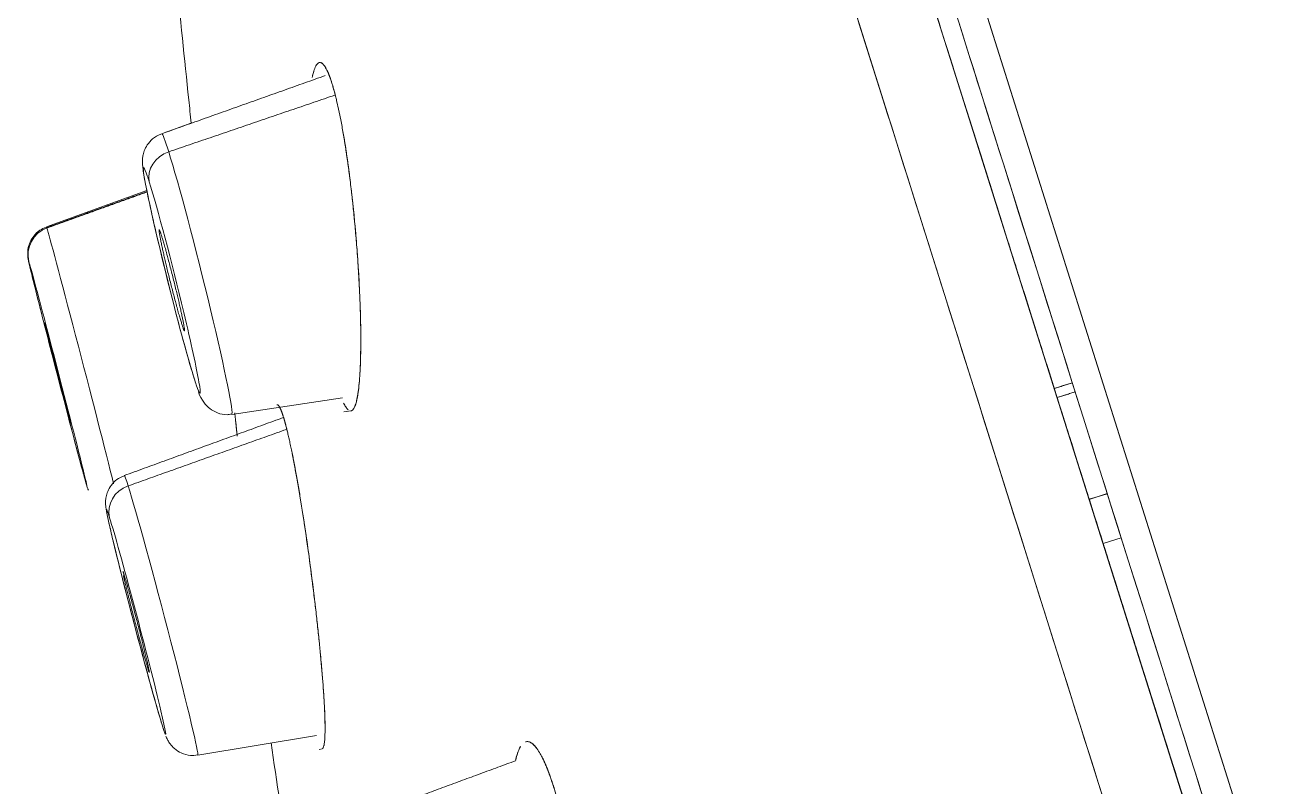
# Model space of a CAD drawing. Extents: x 6453 to 7582, y 0 to 827.
# Drawn here: x 7155.18 to 7168.54, y 527.9 to 535.93 of the extents above; entities that cross this region are included whole.
import ezdxf

# ---------------------------------------------------------------- set-up
doc = ezdxf.new("R2010")
doc.units = 0
doc.header["$LTSCALE"] = 30
doc.header["$MEASUREMENT"] = 0
doc.linetypes.add('HIDDEN2', pattern=[4.7625, 3.175, -1.5875])
doc.layers.add('1', color=7, linetype='CONTINUOUS')
doc.layers.add('2', color=1, linetype='HIDDEN2')

msp = doc.modelspace()

# ---------------------------------------------------------------- linework, layer by layer
at = {"layer": '1', "color": 7, "linetype": 'Continuous', "lineweight": 18}
for p, q in [((7158.486, 553.388), (7176.416, 496.519)), ((7176.416, 496.519), (7158.486, 553.388)), ((7177.345, 496.259), (7160.429, 549.911)), ((7160.429, 549.909), (7193.848, 443.918)), ((7156.938, 534.903), (7156.619, 534.789)), ((7156.62, 534.789), (7156.619, 534.789)), ((7156.464, 534.189), (7155.403, 533.807)), ((7155.408, 533.794), (7155.407, 533.798)), ((7166.044, 532.101), (7166.235, 532.161)), ((7166.044, 532.101), (7166.235, 532.161)), ((7166.265, 532.065), (7166.075, 532.005)), ((7166.265, 532.065), (7166.075, 532.005)), ((7157.359, 531.828), (7158.528, 532.002)), ((7158.543, 531.853), (7158.618, 531.864)), ((7166.413, 530.931), (7166.604, 530.991)), ((7166.413, 530.931), (7166.604, 530.991)), ((7166.751, 530.526), (7166.56, 530.466)), ((7166.751, 530.526), (7166.56, 530.466)), ((7157, 528.232), (7158.253, 528.44)), ((7158.281, 528.293), (7158.315, 528.299))]:
    msp.add_line(p, q, dxfattribs=at)
at = {"layer": '1', "color": 7, "linetype": 'Continuous', "lineweight": 13}
for centre, major_axis, ratio, start_param, end_param in [((7156.989, 533.308), (-0.37, 1.481), 0.034878, 5.760642, 6.26698), ((7156.78, 534.353), (0.286, 0.09), 0.866025, 1.597633, 3.07178), ((7156.989, 533.308), (-0.37, 1.481), 0.034878, 3.138245, 5.760642), ((7156.726, 533.243), (0.298, -1.191), 0.034878, 2.74569, 3.964484), ((7155.509, 533.515), (-0.286, -0.09), 0.991445, 4.752213, 6.230826), ((7155.786, 532.33), (-0.383, 1.476), 0.006831, 3.719839, 6.152463), ((7156.726, 533.243), (-0.298, 1.191), 0.034878, 2.74569, 4.412487), ((7155.522, 532.262), (0.308, -1.187), 0.006831, 6.275238, 7.011358), ((7156.613, 529.707), (0.388, -1.475), 0.020028, 2.749378, 3.13883), ((7155.522, 532.262), (0.308, -1.187), 0.006831, 6.152463, 6.275238), ((7156.36, 530.813), (-0.286, -0.09), 0.92388, 4.752213, 6.230826), ((7156.613, 529.707), (-0.388, 1.475), 0.020028, 3.139785, 5.890971), ((7156.349, 529.638), (0.312, -1.186), 0.020028, 2.872153, 3.698131), ((7156.349, 529.638), (0.312, -1.186), 0.020028, 2.749378, 2.872153), ((7156.349, 529.638), (0.312, -1.186), 0.020028, 6.013746, 6.93491)]:
    msp.add_ellipse(centre, major_axis=major_axis, ratio=ratio, start_param=start_param, end_param=end_param, dxfattribs=at)
at = {"layer": '1', "color": 7, "linetype": 'Continuous', "lineweight": 18}
for centre, major_axis, ratio, start_param, end_param in [((7156.726, 533.243), (0.298, -1.191), 0.034878, 2.619049, 2.74569), ((7156.726, 533.243), (-0.298, 1.191), 0.034878, 4.412487, 5.760642), ((7156.726, 533.243), (0.298, -1.191), 0.034878, 3.964484, 5.760642), ((7155.522, 532.262), (0.308, -1.187), 0.006831, 3.133646, 6.152463), ((7155.522, 532.262), (0.308, -1.187), 0.006831, 3.01087, 3.133646), ((7155.522, 532.262), (0.308, -1.187), 0.006831, 0.728172, 3.01087), ((7155.522, 532.262), (0.138, -0.532), 0.006831, 3.01087, 6.152463), ((7155.522, 532.262), (-0.138, 0.532), 0.006831, 3.01087, 6.152463), ((7156.726, 533.243), (-0.298, 1.191), 0.034878, 2.619049, 2.74569), ((7156.116, 531.16), (0.286, 0.09), 0.991445, 3.089233, 3.185365), ((7156.349, 529.638), (0.312, -1.186), 0.020028, 0.651725, 2.749378), ((7156.349, 529.638), (0.312, -1.186), 0.020028, 3.698131, 5.890971), ((7156.919, 528.616), (0.286, 0.09), 0.92388, 3.089233, 3.204356), ((7156.349, 529.638), (0.312, -1.186), 0.020028, 5.890971, 6.013746)]:
    msp.add_ellipse(centre, major_axis=major_axis, ratio=ratio, start_param=start_param, end_param=end_param, dxfattribs=at)
for points, weights, knots in [([(7176.416, 496.519), (7158.486, 553.388), (7158.486, 553.388), (7158.486, 553.388)], [1, 0.707106781187, 0.999979307548, 0.99995861802], [0, 0, 0, 0.999929, 1, 1, 1]), ([(7176.416, 496.519), (7158.486, 553.388), (7158.486, 553.388), (7158.486, 553.388)], [1, 0.707106781187, 0.999979307866, 0.999958618656], [0, 0, 0, 0.999929, 1, 1, 1]), ([(7156.833, 532.778), (7156.75, 533.04), (7156.644, 533.505), (7156.537, 533.97), (7156.62, 533.708)], [1, 0.707106781185, 1, 0.707106781185, 1], [0, 0, 0, 0.5, 0.5, 1, 1, 1]), ([(7156.62, 533.708), (7156.703, 533.445), (7156.809, 532.981), (7156.915, 532.516), (7156.833, 532.778)], [1, 0.707106781194, 1, 0.707106781194, 1], [0, 0, 0, 0.5, 0.5, 1, 1, 1]), ([(7156.216, 530.128), (7156.234, 530.043), (7156.286, 529.839), (7156.411, 529.346), (7156.475, 529.145)], [0.853553391149, 0.853562422992, 1, 0.707106781184, 1], [0, 0, 0, 0.33332, 0.33332, 1, 1, 1]), ([(7156.224, 530.131), (7156.288, 529.93), (7156.413, 529.437), (7156.538, 528.945), (7156.475, 529.145)], [1, 0.707106781181, 1, 0.707106781181, 1], [0, 0, 0, 0.5, 0.5, 1, 1, 1])]:
    msp.add_rational_spline(points, weights, degree=2, knots=knots, dxfattribs=at)
for points, degree, knots in [([(7159.375, 553.255), (7159.375, 553.254), (7159.438, 553.053), (7159.506, 552.837), (7159.647, 552.39), (7159.792, 551.93), (7160.013, 551.23), (7160.239, 550.512), (7160.543, 549.547), (7160.854, 548.563), (7161.243, 547.33), (7161.638, 546.077), (7162.11, 544.58), (7162.587, 543.066), (7163.138, 541.318), (7163.693, 539.558), (7164.317, 537.578), (7164.942, 535.596), (7165.63, 533.414), (7166.316, 531.24), (7167.057, 528.89), (7167.791, 526.56), (7168.573, 524.081), (7169.344, 521.635), (7170.154, 519.068), (7170.948, 516.548), (7171.772, 513.934), (7172.578, 511.38), (7173.404, 508.759), (7174.208, 506.21), (7175.025, 503.619), (7175.816, 501.107), (7176.614, 498.578), (7177.402, 496.078), (7178.19, 493.579), (7179.007, 490.987), (7179.817, 488.418), (7180.652, 485.772), (7181.471, 483.175), (7182.311, 480.51), (7183.127, 477.921), (7183.961, 475.277), (7184.762, 472.737), (7185.575, 470.156), (7186.347, 467.709), (7187.127, 465.235), (7187.856, 462.924), (7188.589, 460.598), (7189.262, 458.462), (7189.936, 456.325), (7190.543, 454.4), (7191.147, 452.484), (7191.679, 450.799), (7192.205, 449.131), (7192.653, 447.707), (7193.096, 446.305), (7193.459, 445.154), (7193.666, 444.497), (7193.846, 443.926)], 2, [0, 0, 0, 0.033713, 0.033713, 0.068746, 0.068746, 0.10378, 0.10378, 0.138813, 0.138813, 0.173846, 0.173846, 0.208879, 0.208879, 0.243913, 0.243913, 0.278946, 0.278946, 0.313979, 0.313979, 0.349012, 0.349012, 0.384046, 0.384046, 0.419079, 0.419079, 0.454112, 0.454112, 0.489145, 0.489145, 0.524179, 0.524179, 0.559212, 0.559212, 0.594245, 0.594245, 0.629278, 0.629278, 0.664312, 0.664312, 0.699345, 0.699345, 0.734378, 0.734378, 0.769411, 0.769411, 0.804444, 0.804444, 0.839478, 0.839478, 0.874511, 0.874511, 0.909544, 0.909544, 0.944577, 0.944577, 0.979611, 0.979611, 1, 1, 1]), ([(7161.224, 547.388), (7161.328, 547.058), (7161.438, 546.71), (7161.862, 545.366), (7162.365, 543.769), (7162.874, 542.155), (7163.459, 540.301), (7164.046, 538.438), (7165.362, 534.265), (7166.083, 531.977), (7166.801, 529.702), (7167.573, 527.253), (7168.337, 524.83), (7169.147, 522.261), (7169.944, 519.732), (7170.778, 517.088), (7171.594, 514.498), (7172.438, 511.822), (7173.261, 509.213), (7174.102, 506.546), (7174.918, 503.958), (7175.744, 501.337), (7176.543, 498.802), (7177.345, 496.259)], 2, [0, 0, 0, 0.023307, 0.023307, 0.112098, 0.112098, 0.200888, 0.200888, 0.289678, 0.378468, 0.378468, 0.467259, 0.467259, 0.556049, 0.556049, 0.644839, 0.644839, 0.733629, 0.733629, 0.82242, 0.82242, 0.91121, 0.91121, 1, 1, 1]), ([(7156.777, 536.451), (7156.816, 536.016), (7156.868, 535.499), (7156.923, 534.984), (7156.932, 534.902)], 3, [0, 0, 0, 0, 0.841799, 1, 1, 1, 1]), ([(7156.777, 536.451), (7156.816, 536.016), (7156.868, 535.499), (7156.923, 534.984), (7156.932, 534.902)], 3, [0, 0, 0, 0, 0.841799, 1, 1, 1, 1]), ([(7158.417, 535.323), (7158.416, 535.326), (7158.414, 535.333), (7158.411, 535.343), (7158.407, 535.353), (7158.404, 535.363), (7158.401, 535.372), (7158.397, 535.381), (7158.394, 535.39), (7158.391, 535.399), (7158.388, 535.408), (7158.384, 535.416), (7158.381, 535.424), (7158.378, 535.432), (7158.374, 535.439), (7158.371, 535.446), (7158.368, 535.453), (7158.361, 535.467), (7158.351, 535.485), (7158.339, 535.506), (7158.326, 535.521), (7158.312, 535.534), (7158.297, 535.542), (7158.277, 535.541), (7158.253, 535.52), (7158.232, 535.473), (7158.218, 535.422), (7158.212, 535.393), (7158.21, 535.384)], 3, [0, 0, 0, 0, 0.013136, 0.026297, 0.039484, 0.052698, 0.065937, 0.079202, 0.092493, 0.10581, 0.119153, 0.132523, 0.145918, 0.15934, 0.172788, 0.186262, 0.199762, 0.213289, 0.267833, 0.322435, 0.377097, 0.43182, 0.507094, 0.584697, 0.722707, 0.864875, 0.959455, 1, 1, 1, 1]), ([(7158.417, 535.323), (7158.416, 535.326), (7158.414, 535.333), (7158.411, 535.343), (7158.407, 535.353), (7158.404, 535.363), (7158.401, 535.372), (7158.397, 535.381), (7158.394, 535.39), (7158.391, 535.399), (7158.388, 535.408), (7158.384, 535.416), (7158.381, 535.424), (7158.378, 535.432), (7158.374, 535.439), (7158.371, 535.446), (7158.368, 535.453), (7158.361, 535.467), (7158.351, 535.485), (7158.339, 535.506), (7158.326, 535.521), (7158.312, 535.534), (7158.297, 535.542), (7158.277, 535.541), (7158.253, 535.52), (7158.232, 535.473), (7158.218, 535.422), (7158.212, 535.393), (7158.21, 535.384)], 3, [0, 0, 0, 0, 0.013136, 0.026297, 0.039484, 0.052698, 0.065937, 0.079202, 0.092493, 0.10581, 0.119153, 0.132523, 0.145918, 0.15934, 0.172788, 0.186262, 0.199762, 0.213289, 0.267833, 0.322435, 0.377097, 0.43182, 0.507094, 0.584697, 0.722707, 0.864875, 0.959455, 1, 1, 1, 1]), ([(7158.302, 535.539), (7158.306, 535.537), (7158.314, 535.533), (7158.326, 535.522), (7158.338, 535.506), (7158.351, 535.486), (7158.361, 535.467), (7158.37, 535.449), (7158.376, 535.436), (7158.381, 535.423), (7158.387, 535.408), (7158.393, 535.393), (7158.399, 535.376), (7158.405, 535.359), (7158.411, 535.342), (7158.415, 535.329), (7158.417, 535.323)], 3, [0, 0, 0, 0, 0.111298, 0.222111, 0.332808, 0.443643, 0.554863, 0.604633, 0.654274, 0.703808, 0.753257, 0.802643, 0.851988, 0.901315, 0.950645, 1, 1, 1, 1]), ([(7158.302, 535.539), (7158.306, 535.537), (7158.314, 535.533), (7158.326, 535.522), (7158.338, 535.506), (7158.351, 535.486), (7158.361, 535.467), (7158.37, 535.449), (7158.376, 535.436), (7158.381, 535.423), (7158.387, 535.408), (7158.393, 535.393), (7158.399, 535.376), (7158.405, 535.359), (7158.411, 535.342), (7158.415, 535.329), (7158.417, 535.323)], 3, [0, 0, 0, 0, 0.111298, 0.222111, 0.332808, 0.443643, 0.554863, 0.604633, 0.654274, 0.703808, 0.753257, 0.802643, 0.851988, 0.901315, 0.950645, 1, 1, 1, 1]), ([(7158.21, 535.385), (7158.211, 535.39), (7158.217, 535.419), (7158.224, 535.444), (7158.23, 535.462)], 3, [0, 0, 0, 0, 0.183028, 1, 1, 1, 1]), ([(7158.21, 535.385), (7158.211, 535.39), (7158.217, 535.419), (7158.224, 535.444), (7158.23, 535.462)], 3, [0, 0, 0, 0, 0.183028, 1, 1, 1, 1]), ([(7158.417, 535.323), (7158.418, 535.319), (7158.42, 535.312), (7158.424, 535.301), (7158.427, 535.29), (7158.43, 535.279), (7158.434, 535.267), (7158.437, 535.255), (7158.44, 535.243), (7158.444, 535.231), (7158.447, 535.218), (7158.451, 535.205), (7158.454, 535.192), (7158.457, 535.179), (7158.461, 535.165), (7158.464, 535.152), (7158.467, 535.138), (7158.474, 535.109), (7158.484, 535.064), (7158.497, 535.001), (7158.511, 534.935), (7158.528, 534.842), (7158.55, 534.717), (7158.575, 534.556), (7158.599, 534.385), (7158.623, 534.187), (7158.648, 533.962), (7158.671, 533.713), (7158.688, 533.487), (7158.701, 533.286), (7158.71, 533.11), (7158.717, 532.939), (7158.721, 532.776), (7158.722, 532.622), (7158.721, 532.479), (7158.718, 532.348), (7158.712, 532.232), (7158.703, 532.132), (7158.693, 532.047), (7158.68, 531.977), (7158.665, 531.924), (7158.648, 531.886), (7158.632, 531.869), (7158.622, 531.865), (7158.618, 531.864)], 3, [0, 0, 0, 0, 0.004585, 0.009169, 0.013753, 0.018336, 0.02292, 0.027506, 0.032093, 0.036683, 0.041275, 0.045872, 0.050473, 0.05508, 0.059692, 0.06431, 0.068935, 0.073568, 0.092299, 0.110983, 0.129665, 0.148385, 0.186818, 0.225082, 0.263565, 0.302653, 0.354675, 0.40592, 0.457326, 0.495397, 0.533396, 0.571694, 0.609688, 0.647963, 0.686406, 0.724422, 0.761948, 0.798807, 0.835638, 0.872078, 0.908453, 0.944675, 0.980713, 1, 1, 1, 1]), ([(7158.417, 535.323), (7158.418, 535.319), (7158.42, 535.312), (7158.424, 535.301), (7158.427, 535.29), (7158.43, 535.279), (7158.434, 535.267), (7158.437, 535.255), (7158.44, 535.243), (7158.444, 535.231), (7158.447, 535.218), (7158.451, 535.205), (7158.454, 535.192), (7158.457, 535.179), (7158.461, 535.165), (7158.464, 535.152), (7158.467, 535.138), (7158.474, 535.109), (7158.484, 535.064), (7158.497, 535.001), (7158.511, 534.935), (7158.528, 534.842), (7158.55, 534.717), (7158.575, 534.556), (7158.599, 534.385), (7158.623, 534.187), (7158.648, 533.962), (7158.671, 533.713), (7158.688, 533.487), (7158.701, 533.286), (7158.71, 533.11), (7158.717, 532.939), (7158.721, 532.776), (7158.722, 532.622), (7158.721, 532.479), (7158.718, 532.348), (7158.712, 532.232), (7158.703, 532.132), (7158.693, 532.047), (7158.68, 531.977), (7158.665, 531.924), (7158.648, 531.886), (7158.633, 531.87), (7158.624, 531.865), (7158.621, 531.865)], 3, [0, 0, 0, 0, 0.004607, 0.009213, 0.013818, 0.018424, 0.023029, 0.027637, 0.032246, 0.036857, 0.041472, 0.046091, 0.050714, 0.055342, 0.059976, 0.064616, 0.069263, 0.073918, 0.092738, 0.111512, 0.130282, 0.149092, 0.187707, 0.226153, 0.26482, 0.304094, 0.356364, 0.407852, 0.459503, 0.497755, 0.535935, 0.574415, 0.612591, 0.651047, 0.689673, 0.72787, 0.765575, 0.80261, 0.839616, 0.876229, 0.912777, 0.949171, 0.985381, 1, 1, 1, 1]), ([(7158.618, 531.864), (7158.621, 531.865), (7158.632, 531.868), (7158.647, 531.885), (7158.664, 531.922), (7158.679, 531.973), (7158.692, 532.039), (7158.703, 532.125), (7158.711, 532.225), (7158.718, 532.342), (7158.722, 532.481), (7158.722, 532.615), (7158.721, 532.718), (7158.721, 532.773), (7158.72, 532.818), (7158.719, 532.872), (7158.717, 532.934), (7158.714, 533.018), (7158.71, 533.11), (7158.705, 533.221), (7158.698, 533.34), (7158.69, 533.456), (7158.682, 533.566), (7158.675, 533.666), (7158.666, 533.765), (7158.654, 533.891), (7158.639, 534.039), (7158.62, 534.216), (7158.598, 534.393), (7158.573, 534.566), (7158.549, 534.724), (7158.528, 534.845), (7158.511, 534.936), (7158.497, 535.002), (7158.484, 535.065), (7158.473, 535.114), (7158.464, 535.15), (7158.458, 535.174), (7158.452, 535.198), (7158.447, 535.221), (7158.441, 535.243), (7158.435, 535.264), (7158.429, 535.284), (7158.423, 535.304), (7158.419, 535.317), (7158.417, 535.323)], 3, [0, 0, 0, 0, 0.018317, 0.055045, 0.092183, 0.125242, 0.160356, 0.199094, 0.238559, 0.270815, 0.314039, 0.360224, 0.377352, 0.390706, 0.400341, 0.409926, 0.429047, 0.442992, 0.466956, 0.490352, 0.515691, 0.542977, 0.563708, 0.58439, 0.605021, 0.625602, 0.662562, 0.697599, 0.73831, 0.778049, 0.815708, 0.851737, 0.870539, 0.88932, 0.908078, 0.926814, 0.935062, 0.943281, 0.95147, 0.959631, 0.967762, 0.975865, 0.983939, 0.991984, 1, 1, 1, 1]), ([(7158.618, 531.864), (7158.621, 531.865), (7158.632, 531.868), (7158.647, 531.885), (7158.664, 531.922), (7158.679, 531.973), (7158.692, 532.039), (7158.703, 532.125), (7158.711, 532.225), (7158.718, 532.342), (7158.722, 532.481), (7158.722, 532.615), (7158.721, 532.718), (7158.721, 532.773), (7158.72, 532.818), (7158.719, 532.872), (7158.717, 532.934), (7158.714, 533.018), (7158.71, 533.11), (7158.705, 533.221), (7158.698, 533.34), (7158.69, 533.456), (7158.682, 533.566), (7158.675, 533.666), (7158.666, 533.765), (7158.654, 533.891), (7158.639, 534.039), (7158.62, 534.216), (7158.598, 534.393), (7158.573, 534.566), (7158.549, 534.724), (7158.528, 534.845), (7158.511, 534.936), (7158.497, 535.002), (7158.484, 535.065), (7158.473, 535.114), (7158.464, 535.15), (7158.458, 535.174), (7158.452, 535.198), (7158.447, 535.221), (7158.441, 535.243), (7158.435, 535.264), (7158.429, 535.284), (7158.423, 535.304), (7158.419, 535.317), (7158.417, 535.323)], 3, [0, 0, 0, 0, 0.018317, 0.055045, 0.092183, 0.125242, 0.160356, 0.199094, 0.238559, 0.270815, 0.314039, 0.360224, 0.377352, 0.390706, 0.400341, 0.409926, 0.429047, 0.442992, 0.466956, 0.490352, 0.515691, 0.542977, 0.563708, 0.58439, 0.605021, 0.625602, 0.662562, 0.697599, 0.73831, 0.778049, 0.815708, 0.851737, 0.870539, 0.88932, 0.908078, 0.926814, 0.935062, 0.943281, 0.95147, 0.959631, 0.967762, 0.975865, 0.983939, 0.991984, 1, 1, 1, 1]), ([(7156.611, 534.785), (7156.578, 534.773), (7156.525, 534.742), (7156.467, 534.675), (7156.435, 534.611), (7156.421, 534.555), (7156.416, 534.511), (7156.417, 534.471), (7156.423, 534.4), (7156.442, 534.289), (7156.477, 534.123), (7156.494, 534.043)], 3, [0, 0, 0, 0, 0.079916, 0.147177, 0.204972, 0.255036, 0.299271, 0.350546, 0.444018, 0.761993, 1, 1, 1, 1]), ([(7156.494, 534.043), (7156.501, 534.011), (7156.531, 533.868), (7156.614, 533.516), (7156.73, 533.05), (7156.846, 532.607), (7156.924, 532.332), (7156.96, 532.216), (7156.968, 532.188)], 3, [0, 0, 0, 0, 0.068849, 0.286133, 0.499703, 0.712187, 0.925785, 1, 1, 1, 1]), ([(7155.401, 533.801), (7155.376, 533.794), (7155.327, 533.772), (7155.269, 533.715), (7155.23, 533.65), (7155.21, 533.59), (7155.204, 533.541), (7155.205, 533.509), (7155.206, 533.498), (7155.206, 533.496)], 3, [0, 0, 0, 0, 0.185778, 0.409085, 0.594712, 0.751599, 0.879755, 0.971671, 1, 1, 1, 1]), ([(7155.21, 533.581), (7155.207, 533.566), (7155.204, 533.539), (7155.205, 533.506), (7155.207, 533.486), (7155.209, 533.473), (7155.212, 533.457), (7155.219, 533.423), (7155.235, 533.357), (7155.251, 533.294)], 3, [0, 0, 0, 0, 0.068242, 0.122804, 0.158476, 0.195504, 0.256214, 0.411009, 1, 1, 1, 1]), ([(7155.206, 533.496), (7155.206, 533.493), (7155.207, 533.484), (7155.209, 533.473), (7155.212, 533.457), (7155.221, 533.417), (7155.238, 533.343), (7155.274, 533.201), (7155.284, 533.16)], 3, [0, 0, 0, 0, 0.015688, 0.046495, 0.097005, 0.225794, 0.794599, 1, 1, 1, 1]), ([(7155.251, 533.294), (7155.252, 533.287), (7155.268, 533.221), (7155.334, 532.96), (7155.441, 532.543), (7155.561, 532.078), (7155.674, 531.647), (7155.761, 531.317), (7155.795, 531.196), (7155.806, 531.156)], 3, [0, 0, 0, 0, 0.022921, 0.197521, 0.365748, 0.532637, 0.699327, 0.866183, 1, 1, 1, 1]), ([(7157.01, 532.068), (7157.009, 532.05), (7157.029, 532.011), (7157.077, 531.936), (7157.13, 531.883), (7157.209, 531.838), (7157.292, 531.819), (7157.341, 531.828), (7157.356, 531.832)], 3, [0, 0, 0, 0, 0.382275, 0.489517, 0.611527, 0.76062, 0.927568, 1, 1, 1, 1]), ([(7157.904, 531.804), (7157.903, 531.807), (7157.902, 531.812), (7157.899, 531.819), (7157.897, 531.826), (7157.895, 531.833), (7157.892, 531.84), (7157.89, 531.846), (7157.888, 531.853), (7157.885, 531.859), (7157.883, 531.864), (7157.881, 531.87), (7157.879, 531.875), (7157.876, 531.88), (7157.874, 531.885), (7157.872, 531.89), (7157.87, 531.894), (7157.866, 531.902), (7157.86, 531.913), (7157.852, 531.923), (7157.845, 531.928), (7157.84, 531.929), (7157.837, 531.929), (7157.836, 531.929), (7157.836, 531.929)], 3, [0, 0, 0, 0, 0.029184, 0.058414, 0.087692, 0.117015, 0.146386, 0.175803, 0.205267, 0.234777, 0.264335, 0.293939, 0.32359, 0.353288, 0.383033, 0.412825, 0.442663, 0.472549, 0.592933, 0.713277, 0.833583, 0.953853, 0.995473, 1, 1, 1, 1]), ([(7157.904, 531.804), (7157.903, 531.807), (7157.902, 531.812), (7157.899, 531.819), (7157.897, 531.826), (7157.895, 531.833), (7157.892, 531.84), (7157.89, 531.846), (7157.888, 531.853), (7157.885, 531.859), (7157.883, 531.864), (7157.881, 531.87), (7157.879, 531.875), (7157.876, 531.88), (7157.874, 531.885), (7157.872, 531.89), (7157.87, 531.894), (7157.866, 531.902), (7157.86, 531.913), (7157.852, 531.923), (7157.845, 531.928), (7157.84, 531.929), (7157.837, 531.929), (7157.836, 531.929), (7157.836, 531.929)], 3, [0, 0, 0, 0, 0.029184, 0.058414, 0.087692, 0.117015, 0.146386, 0.175803, 0.205267, 0.234777, 0.264335, 0.293939, 0.32359, 0.353288, 0.383033, 0.412825, 0.442663, 0.472549, 0.592933, 0.713277, 0.833583, 0.953853, 0.995473, 1, 1, 1, 1]), ([(7157.852, 531.922), (7157.854, 531.919), (7157.86, 531.913), (7157.866, 531.901), (7157.872, 531.89), (7157.876, 531.881), (7157.881, 531.87), (7157.885, 531.859), (7157.89, 531.847), (7157.894, 531.834), (7157.899, 531.819), (7157.902, 531.809), (7157.904, 531.804)], 3, [0, 0, 0, 0, 0.167573, 0.336445, 0.419613, 0.502635, 0.585551, 0.668403, 0.751232, 0.83408, 0.916989, 1, 1, 1, 1]), ([(7157.852, 531.922), (7157.854, 531.919), (7157.86, 531.913), (7157.866, 531.901), (7157.872, 531.89), (7157.876, 531.881), (7157.881, 531.87), (7157.885, 531.859), (7157.89, 531.847), (7157.894, 531.834), (7157.899, 531.819), (7157.902, 531.809), (7157.904, 531.804)], 3, [0, 0, 0, 0, 0.167573, 0.336445, 0.419613, 0.502635, 0.585551, 0.668403, 0.751232, 0.83408, 0.916989, 1, 1, 1, 1]), ([(7158.541, 531.947), (7158.545, 531.94), (7158.553, 531.924), (7158.564, 531.905), (7158.576, 531.888), (7158.583, 531.88), (7158.587, 531.877), (7158.587, 531.877)], 3, [0, 0, 0, 0, 0.229413, 0.486382, 0.743196, 0.999879, 1, 1, 1, 1]), ([(7158.541, 531.947), (7158.545, 531.94), (7158.553, 531.924), (7158.564, 531.905), (7158.576, 531.888), (7158.583, 531.88), (7158.587, 531.877), (7158.587, 531.877)], 3, [0, 0, 0, 0, 0.229413, 0.486382, 0.743196, 0.999879, 1, 1, 1, 1]), ([(7157.416, 531.61), (7157.416, 531.616), (7157.41, 531.671), (7157.402, 531.748), (7157.394, 531.822), (7157.391, 531.844)], 3, [0, 0, 0, 0, 0.077095, 0.740569, 1, 1, 1, 1]), ([(7157.391, 531.844), (7157.394, 531.822), (7157.401, 531.752), (7157.41, 531.67), (7157.416, 531.611), (7157.417, 531.598)], 3, [0, 0, 0, 0, 0.246495, 0.82435, 1, 1, 1, 1]), ([(7157.416, 531.61), (7157.416, 531.616), (7157.41, 531.671), (7157.402, 531.748), (7157.394, 531.822), (7157.391, 531.844)], 3, [0, 0, 0, 0, 0.077095, 0.740569, 1, 1, 1, 1]), ([(7157.391, 531.844), (7157.394, 531.822), (7157.401, 531.752), (7157.41, 531.67), (7157.416, 531.611), (7157.417, 531.598)], 3, [0, 0, 0, 0, 0.246495, 0.82435, 1, 1, 1, 1]), ([(7157.904, 531.804), (7157.905, 531.801), (7157.907, 531.796), (7157.909, 531.788), (7157.912, 531.779), (7157.914, 531.77), (7157.917, 531.761), (7157.92, 531.751), (7157.922, 531.742), (7157.925, 531.732), (7157.928, 531.722), (7157.931, 531.711), (7157.933, 531.701), (7157.936, 531.69), (7157.939, 531.679), (7157.942, 531.668), (7157.945, 531.656), (7157.95, 531.632), (7157.959, 531.594), (7157.971, 531.541), (7157.984, 531.483), (7158.001, 531.401), (7158.023, 531.29), (7158.049, 531.143), (7158.077, 530.985), (7158.113, 530.761), (7158.157, 530.466), (7158.198, 530.16), (7158.228, 529.919), (7158.25, 529.738), (7158.269, 529.562), (7158.287, 529.392), (7158.302, 529.23), (7158.315, 529.078), (7158.326, 528.937), (7158.335, 528.81), (7158.341, 528.696), (7158.344, 528.595), (7158.345, 528.508), (7158.344, 528.434), (7158.34, 528.375), (7158.336, 528.347), (7158.334, 528.335)], 3, [0, 0, 0, 0, 0.0047, 0.009398, 0.014096, 0.018793, 0.023491, 0.02819, 0.03289, 0.037592, 0.042298, 0.047007, 0.05172, 0.056438, 0.061161, 0.065891, 0.070627, 0.07537, 0.094604, 0.113792, 0.132974, 0.152194, 0.191713, 0.231036, 0.270553, 0.310651, 0.390145, 0.468244, 0.50724, 0.546455, 0.586048, 0.625046, 0.663733, 0.702671, 0.740597, 0.778046, 0.814822, 0.851521, 0.888515, 0.925628, 0.963247, 1, 1, 1, 1]), ([(7157.904, 531.804), (7157.905, 531.801), (7157.907, 531.796), (7157.909, 531.788), (7157.912, 531.779), (7157.914, 531.77), (7157.917, 531.761), (7157.92, 531.751), (7157.922, 531.742), (7157.925, 531.732), (7157.928, 531.722), (7157.931, 531.711), (7157.933, 531.701), (7157.936, 531.69), (7157.939, 531.679), (7157.942, 531.668), (7157.945, 531.656), (7157.95, 531.632), (7157.959, 531.594), (7157.971, 531.541), (7157.984, 531.483), (7158.001, 531.401), (7158.023, 531.29), (7158.049, 531.143), (7158.077, 530.985), (7158.113, 530.761), (7158.157, 530.466), (7158.198, 530.16), (7158.228, 529.919), (7158.25, 529.738), (7158.269, 529.562), (7158.287, 529.392), (7158.302, 529.23), (7158.315, 529.078), (7158.326, 528.937), (7158.335, 528.81), (7158.341, 528.696), (7158.344, 528.595), (7158.345, 528.508), (7158.344, 528.434), (7158.34, 528.375), (7158.334, 528.332), (7158.327, 528.31), (7158.322, 528.304), (7158.321, 528.302)], 3, [0, 0, 0, 0, 0.00446, 0.008919, 0.013376, 0.017834, 0.022292, 0.026751, 0.031211, 0.035674, 0.040139, 0.044608, 0.04908, 0.053557, 0.05804, 0.062528, 0.067022, 0.071523, 0.089776, 0.107984, 0.126187, 0.144426, 0.181928, 0.219244, 0.256744, 0.294795, 0.370232, 0.444345, 0.48135, 0.518563, 0.556136, 0.593143, 0.629856, 0.666806, 0.702797, 0.738334, 0.773233, 0.808059, 0.843165, 0.878384, 0.914082, 0.9493, 0.984388, 1, 1, 1, 1]), ([(7158.315, 528.299), (7158.319, 528.299), (7158.326, 528.306), (7158.334, 528.331), (7158.34, 528.374), (7158.344, 528.431), (7158.345, 528.501), (7158.345, 528.585), (7158.341, 528.688), (7158.335, 528.801), (7158.327, 528.931), (7158.315, 529.08), (7158.304, 529.215), (7158.294, 529.321), (7158.288, 529.381), (7158.282, 529.438), (7158.276, 529.498), (7158.268, 529.571), (7158.259, 529.656), (7158.248, 529.748), (7158.236, 529.852), (7158.222, 529.973), (7158.206, 530.099), (7158.189, 530.228), (7158.172, 530.356), (7158.152, 530.499), (7158.129, 530.653), (7158.103, 530.824), (7158.075, 530.991), (7158.048, 531.152), (7158.021, 531.296), (7158, 531.404), (7157.984, 531.483), (7157.971, 531.541), (7157.959, 531.595), (7157.95, 531.636), (7157.942, 531.666), (7157.937, 531.686), (7157.932, 531.705), (7157.927, 531.724), (7157.923, 531.741), (7157.918, 531.758), (7157.913, 531.774), (7157.909, 531.79), (7157.906, 531.799), (7157.904, 531.804)], 3, [0, 0, 0, 0, 0.032442, 0.066575, 0.102012, 0.137879, 0.168703, 0.201588, 0.238071, 0.275287, 0.305107, 0.345469, 0.388479, 0.40006, 0.417756, 0.427809, 0.437577, 0.456411, 0.474236, 0.490966, 0.513337, 0.537616, 0.563806, 0.589529, 0.615283, 0.641069, 0.676507, 0.710742, 0.749676, 0.787708, 0.823768, 0.858288, 0.876236, 0.894171, 0.912092, 0.930001, 0.937885, 0.945743, 0.953574, 0.961379, 0.969156, 0.976907, 0.984631, 0.992329, 1, 1, 1, 1]), ([(7158.315, 528.299), (7158.319, 528.299), (7158.326, 528.306), (7158.334, 528.331), (7158.34, 528.374), (7158.344, 528.431), (7158.345, 528.501), (7158.345, 528.585), (7158.341, 528.688), (7158.335, 528.801), (7158.327, 528.931), (7158.315, 529.08), (7158.304, 529.215), (7158.294, 529.321), (7158.288, 529.381), (7158.282, 529.438), (7158.276, 529.498), (7158.268, 529.571), (7158.259, 529.656), (7158.248, 529.748), (7158.236, 529.852), (7158.222, 529.973), (7158.206, 530.099), (7158.189, 530.228), (7158.172, 530.356), (7158.152, 530.499), (7158.129, 530.653), (7158.103, 530.824), (7158.075, 530.991), (7158.048, 531.152), (7158.021, 531.296), (7158, 531.404), (7157.984, 531.483), (7157.971, 531.541), (7157.959, 531.595), (7157.95, 531.636), (7157.942, 531.666), (7157.937, 531.686), (7157.932, 531.705), (7157.927, 531.724), (7157.923, 531.741), (7157.918, 531.758), (7157.913, 531.774), (7157.909, 531.79), (7157.906, 531.799), (7157.904, 531.804)], 3, [0, 0, 0, 0, 0.032442, 0.066575, 0.102012, 0.137879, 0.168703, 0.201588, 0.238071, 0.275287, 0.305107, 0.345469, 0.388479, 0.40006, 0.417756, 0.427809, 0.437577, 0.456411, 0.474236, 0.490966, 0.513337, 0.537616, 0.563806, 0.589529, 0.615283, 0.641069, 0.676507, 0.710742, 0.749676, 0.787708, 0.823768, 0.858288, 0.876236, 0.894171, 0.912092, 0.930001, 0.937885, 0.945743, 0.953574, 0.961379, 0.969156, 0.976907, 0.984631, 0.992329, 1, 1, 1, 1]), ([(7156.226, 531.179), (7156.197, 531.17), (7156.144, 531.144), (7156.085, 531.083), (7156.049, 531.018), (7156.031, 530.959), (7156.027, 530.913), (7156.027, 530.882), (7156.029, 530.855), (7156.036, 530.807), (7156.045, 530.758), (7156.066, 530.668), (7156.074, 530.638)], 3, [0, 0, 0, 0, 0.089441, 0.177784, 0.252012, 0.315157, 0.366219, 0.407823, 0.456334, 0.544917, 0.862293, 1, 1, 1, 1]), ([(7155.83, 531.07), (7155.83, 531.067), (7155.836, 531.054), (7155.842, 531.036), (7155.846, 531.027), (7155.846, 531.027)], 3, [0, 0, 0, 0, 0.728594, 0.975569, 1, 1, 1, 1]), ([(7156.074, 530.638), (7156.085, 530.586), (7156.121, 530.433), (7156.212, 530.066), (7156.332, 529.607), (7156.453, 529.154), (7156.561, 528.763), (7156.611, 528.593), (7156.632, 528.526)], 3, [0, 0, 0, 0, 0.118756, 0.297343, 0.472017, 0.645603, 0.819348, 1, 1, 1, 1]), ([(7156.665, 528.433), (7156.665, 528.425), (7156.676, 528.403), (7156.709, 528.347), (7156.756, 528.295), (7156.829, 528.249), (7156.915, 528.224), (7156.973, 528.23), (7156.998, 528.236)], 3, [0, 0, 0, 0, 0.242539, 0.349351, 0.490271, 0.659086, 0.856374, 1, 1, 1, 1]), ([(7157.774, 528.361), (7157.835, 527.947), (7157.943, 527.235), (7158.054, 526.523), (7158.101, 526.225)], 3, [0, 0, 0, 0, 0.581025, 1, 1, 1, 1]), ([(7157.774, 528.361), (7157.835, 527.947), (7157.943, 527.235), (7158.054, 526.523), (7158.101, 526.225)], 3, [0, 0, 0, 0, 0.581025, 1, 1, 1, 1]), ([(7160.41, 528.324), (7160.409, 528.322), (7160.398, 528.305), (7160.38, 528.265), (7160.365, 528.213), (7160.357, 528.181), (7160.356, 528.177)], 3, [0, 0, 0, 0, 0.076882, 0.489711, 0.940733, 1, 1, 1, 1]), ([(7160.41, 528.324), (7160.409, 528.322), (7160.398, 528.305), (7160.38, 528.265), (7160.365, 528.213), (7160.357, 528.181), (7160.356, 528.177)], 3, [0, 0, 0, 0, 0.076882, 0.489711, 0.940733, 1, 1, 1, 1]), ([(7160.356, 528.177), (7160.358, 528.184), (7160.366, 528.218), (7160.383, 528.272), (7160.4, 528.308), (7160.409, 528.323)], 3, [0, 0, 0, 0, 0.112354, 0.55629, 1, 1, 1, 1]), ([(7160.356, 528.177), (7160.358, 528.184), (7160.366, 528.218), (7160.383, 528.272), (7160.4, 528.308), (7160.409, 528.323)], 3, [0, 0, 0, 0, 0.112354, 0.55629, 1, 1, 1, 1]), ([(7160.758, 527.899), (7160.756, 527.904), (7160.753, 527.913), (7160.749, 527.927), (7160.744, 527.941), (7160.74, 527.955), (7160.735, 527.969), (7160.73, 527.982), (7160.726, 527.995), (7160.721, 528.009), (7160.716, 528.021), (7160.712, 528.034), (7160.707, 528.047), (7160.702, 528.059), (7160.698, 528.071), (7160.693, 528.083), (7160.688, 528.095), (7160.679, 528.118), (7160.665, 528.151), (7160.646, 528.192), (7160.627, 528.229), (7160.602, 528.271), (7160.572, 528.315), (7160.537, 528.353), (7160.502, 528.374), (7160.477, 528.376), (7160.463, 528.372), (7160.461, 528.371), (7160.46, 528.371)], 3, [0, 0, 0, 0, 0.014549, 0.029124, 0.043725, 0.058353, 0.073007, 0.087687, 0.102393, 0.117126, 0.131885, 0.14667, 0.161482, 0.17632, 0.191185, 0.206077, 0.220995, 0.235939, 0.296169, 0.356437, 0.416745, 0.477096, 0.592996, 0.713076, 0.838617, 0.966518, 0.994016, 1, 1, 1, 1]), ([(7160.758, 527.899), (7160.756, 527.904), (7160.753, 527.913), (7160.749, 527.927), (7160.744, 527.941), (7160.74, 527.955), (7160.735, 527.969), (7160.73, 527.982), (7160.726, 527.995), (7160.721, 528.009), (7160.716, 528.021), (7160.712, 528.034), (7160.707, 528.047), (7160.702, 528.059), (7160.698, 528.071), (7160.693, 528.083), (7160.688, 528.095), (7160.679, 528.118), (7160.665, 528.151), (7160.646, 528.192), (7160.627, 528.229), (7160.602, 528.271), (7160.572, 528.315), (7160.537, 528.353), (7160.502, 528.374), (7160.477, 528.376), (7160.463, 528.372), (7160.461, 528.371), (7160.46, 528.371)], 3, [0, 0, 0, 0, 0.014549, 0.029124, 0.043725, 0.058353, 0.073007, 0.087687, 0.102393, 0.117126, 0.131885, 0.14667, 0.161482, 0.17632, 0.191185, 0.206077, 0.220995, 0.235939, 0.296169, 0.356437, 0.416745, 0.477096, 0.592996, 0.713076, 0.838617, 0.966518, 0.994016, 1, 1, 1, 1]), ([(7160.469, 528.373), (7160.469, 528.373), (7160.479, 528.375), (7160.501, 528.374), (7160.535, 528.354), (7160.571, 528.317), (7160.602, 528.272), (7160.627, 528.229), (7160.645, 528.192), (7160.664, 528.152), (7160.68, 528.116), (7160.692, 528.087), (7160.7, 528.066), (7160.708, 528.044), (7160.717, 528.021), (7160.725, 527.998), (7160.733, 527.974), (7160.741, 527.95), (7160.75, 527.925), (7160.755, 527.908), (7160.758, 527.899)], 3, [0, 0, 0, 0, 0.000055, 0.127878, 0.255696, 0.381182, 0.506413, 0.568389, 0.630275, 0.692205, 0.754315, 0.781751, 0.809125, 0.83645, 0.863737, 0.890997, 0.918242, 0.945483, 0.972732, 1, 1, 1, 1]), ([(7160.469, 528.373), (7160.469, 528.373), (7160.479, 528.375), (7160.501, 528.374), (7160.535, 528.354), (7160.571, 528.317), (7160.602, 528.272), (7160.627, 528.229), (7160.645, 528.192), (7160.664, 528.152), (7160.68, 528.116), (7160.692, 528.087), (7160.7, 528.066), (7160.708, 528.044), (7160.717, 528.021), (7160.725, 527.998), (7160.733, 527.974), (7160.741, 527.95), (7160.75, 527.925), (7160.755, 527.908), (7160.758, 527.899)], 3, [0, 0, 0, 0, 0.000055, 0.127878, 0.255696, 0.381182, 0.506413, 0.568389, 0.630275, 0.692205, 0.754315, 0.781751, 0.809125, 0.83645, 0.863737, 0.890997, 0.918242, 0.945483, 0.972732, 1, 1, 1, 1]), ([(7160.758, 527.899), (7160.759, 527.894), (7160.763, 527.884), (7160.767, 527.869), (7160.772, 527.854), (7160.776, 527.838), (7160.781, 527.823), (7160.786, 527.807), (7160.79, 527.791), (7160.795, 527.775), (7160.799, 527.758), (7160.804, 527.742), (7160.808, 527.725), (7160.813, 527.708), (7160.818, 527.691), (7160.822, 527.673), (7160.827, 527.656), (7160.836, 527.62), (7160.849, 527.565), (7160.867, 527.489), (7160.884, 527.41), (7160.906, 527.301), (7160.934, 527.159), (7160.964, 526.981), (7160.992, 526.797), (7161.025, 526.548), (7161.058, 526.237), (7161.079, 525.939), (7161.088, 525.717), (7161.091, 525.558), (7161.091, 525.408), (7161.087, 525.271), (7161.079, 525.148), (7161.067, 525.04), (7161.052, 524.946), (7161.035, 524.87), (7161.015, 524.809), (7160.992, 524.765), (7160.966, 524.737), (7160.938, 524.724), (7160.908, 524.728), (7160.875, 524.748), (7160.842, 524.786), (7160.813, 524.83), (7160.789, 524.874), (7160.771, 524.91), (7160.752, 524.95), (7160.737, 524.986), (7160.725, 525.015), (7160.717, 525.036), (7160.709, 525.058), (7160.701, 525.081), (7160.692, 525.104), (7160.684, 525.128), (7160.676, 525.152), (7160.668, 525.177), (7160.662, 525.195), (7160.659, 525.203)], 3, [0, 0, 0, 0, 0.0038, 0.007598, 0.011397, 0.015196, 0.018995, 0.022796, 0.026598, 0.030403, 0.03421, 0.038021, 0.041836, 0.045655, 0.049479, 0.053308, 0.057143, 0.060985, 0.076604, 0.092186, 0.107763, 0.123373, 0.155624, 0.187764, 0.220124, 0.253032, 0.318385, 0.382531, 0.414546, 0.446795, 0.479364, 0.511427, 0.54319, 0.575185, 0.606273, 0.636982, 0.667082, 0.697123, 0.727373, 0.757745, 0.788434, 0.818707, 0.848865, 0.879215, 0.894315, 0.90939, 0.924476, 0.939614, 0.946357, 0.953083, 0.959796, 0.9665, 0.973198, 0.979894, 0.98659, 0.993291, 1, 1, 1, 1]), ([(7160.801, 524.852), (7160.803, 524.848), (7160.816, 524.825), (7160.841, 524.787), (7160.874, 524.75), (7160.907, 524.728), (7160.937, 524.724), (7160.964, 524.735), (7160.989, 524.761), (7161.013, 524.805), (7161.033, 524.865), (7161.052, 524.943), (7161.068, 525.041), (7161.078, 525.143), (7161.083, 525.224), (7161.086, 525.269), (7161.088, 525.307), (7161.089, 525.354), (7161.091, 525.413), (7161.091, 525.476), (7161.091, 525.525), (7161.091, 525.552), (7161.091, 525.57), (7161.091, 525.598), (7161.09, 525.661), (7161.087, 525.76), (7161.082, 525.873), (7161.076, 525.978), (7161.068, 526.095), (7161.056, 526.243), (7161.038, 526.422), (7161.016, 526.612), (7160.991, 526.8), (7160.964, 526.985), (7160.933, 527.161), (7160.906, 527.302), (7160.884, 527.411), (7160.867, 527.489), (7160.849, 527.565), (7160.834, 527.625), (7160.823, 527.67), (7160.815, 527.701), (7160.807, 527.731), (7160.799, 527.761), (7160.791, 527.79), (7160.782, 527.818), (7160.774, 527.846), (7160.766, 527.873), (7160.761, 527.89), (7160.758, 527.899)], 3, [0, 0, 0, 0, 0.00535, 0.038259, 0.072072, 0.107185, 0.142732, 0.17356, 0.206306, 0.242466, 0.279307, 0.309354, 0.349199, 0.392615, 0.408735, 0.421317, 0.430917, 0.440366, 0.458922, 0.47697, 0.48746, 0.494452, 0.496364, 0.500266, 0.514129, 0.539918, 0.567154, 0.587088, 0.6066, 0.639547, 0.677071, 0.71381, 0.752202, 0.788186, 0.824608, 0.860463, 0.878159, 0.895833, 0.913485, 0.931117, 0.938879, 0.946614, 0.954321, 0.962002, 0.969655, 0.977282, 0.984881, 0.992454, 1, 1, 1, 1]), ([(7160.758, 527.899), (7160.759, 527.894), (7160.763, 527.884), (7160.767, 527.869), (7160.772, 527.854), (7160.776, 527.838), (7160.781, 527.823), (7160.786, 527.807), (7160.79, 527.791), (7160.795, 527.775), (7160.799, 527.758), (7160.804, 527.742), (7160.808, 527.725), (7160.813, 527.708), (7160.818, 527.691), (7160.822, 527.673), (7160.827, 527.656), (7160.836, 527.62), (7160.849, 527.565), (7160.867, 527.489), (7160.884, 527.41), (7160.906, 527.301), (7160.934, 527.159), (7160.964, 526.981), (7160.992, 526.797), (7161.025, 526.548), (7161.058, 526.237), (7161.079, 525.939), (7161.088, 525.717), (7161.091, 525.558), (7161.091, 525.408), (7161.087, 525.271), (7161.079, 525.148), (7161.067, 525.04), (7161.052, 524.946), (7161.035, 524.87), (7161.015, 524.809), (7160.993, 524.768), (7160.978, 524.75), (7160.971, 524.744)], 3, [0, 0, 0, 0, 0.005267, 0.010534, 0.015799, 0.021065, 0.026332, 0.031601, 0.036872, 0.042147, 0.047425, 0.052708, 0.057996, 0.06329, 0.068591, 0.073899, 0.079216, 0.084541, 0.106195, 0.127794, 0.149389, 0.171028, 0.215738, 0.260292, 0.305152, 0.350772, 0.441369, 0.530292, 0.574673, 0.619379, 0.664528, 0.708977, 0.753009, 0.797362, 0.840459, 0.88303, 0.924756, 0.966402, 1, 1, 1, 1])]:
    msp.add_open_spline(points, degree=degree, knots=knots, dxfattribs=at)
for points in [[(7158.347, 535.403), (7156.62, 534.789)], [(7156.466, 534.179), (7155.404, 533.798)], [(7166.235, 532.161), (7166.044, 532.101)], [(7166.075, 532.005), (7166.265, 532.065)], [(7157.904, 531.794), (7156.225, 531.182)], [(7166.604, 530.991), (7166.413, 530.931)], [(7166.604, 530.991), (7166.413, 530.931)], [(7160.357, 528.173), (7158.861, 527.622)]]:
    msp.add_open_spline(points, degree=1, dxfattribs=at)
at = {"layer": '1', "color": 7, "linetype": 'Continuous', "lineweight": 13}
for points in [[(7158.447, 535.196), (7156.694, 534.598)], [(7155.408, 533.794), (7156.467, 534.175)], [(7156.266, 531.073), (7157.937, 531.669)]]:
    msp.add_open_spline(points, degree=1, dxfattribs=at)
at = {"layer": '1', "color": 7, "linetype": 'Continuous', "lineweight": 18}
msp.add_rational_spline([(7156.224, 530.131), (7156.212, 530.171), (7156.21, 530.17)], [1, 0.923655394915, 0.887110268624], degree=2, dxfattribs=at)
at = {"layer": '2', "color": 7, "linetype": 'Continuous', "lineweight": 13}
for p in [(7159.629, 554.134), (7161.219, 549.092)]:
    msp.add_line(p, (7181.457, 484.903), dxfattribs=at)
at = {"layer": '2', "color": 7, "linetype": 'Continuous', "lineweight": 18}
msp.add_open_spline([(7196.452, 502.836), (7195.449, 506.015), (7193.384, 512.258), (7190.072, 521.208), (7186.496, 529.653), (7182.59, 537.463), (7178.975, 543.28), (7175.781, 547.353), (7173.199, 550.05), (7170.384, 552.299), (7167.262, 553.959), (7164.308, 554.666), (7161.702, 554.606), (7160.314, 554.333), (7159.629, 554.134)], degree=3, knots=[0, 0, 0, 0, 0.125487, 0.250974, 0.376461, 0.501948, 0.627435, 0.690178, 0.752921, 0.815665, 0.878408, 0.941152, 0.972524, 1, 1, 1, 1], dxfattribs=at)
msp.add_open_spline([(7196.452, 502.836), (7195.449, 506.015), (7193.384, 512.258), (7190.072, 521.208), (7186.496, 529.653), (7182.59, 537.463), (7178.975, 543.28), (7175.781, 547.353), (7173.199, 550.05), (7170.384, 552.299), (7167.262, 553.959), (7164.308, 554.666), (7161.702, 554.606), (7160.314, 554.333), (7159.629, 554.134)], degree=3, knots=[0, 0, 0, 0, 0.125487, 0.250974, 0.376461, 0.501948, 0.627435, 0.690178, 0.752921, 0.815665, 0.878408, 0.941152, 0.972524, 1, 1, 1, 1], dxfattribs=at)
msp.add_rational_spline([(7181.146, 484.871), (7166.963, 529.854), (7161.008, 548.738), (7160.812, 549.359), (7160.64, 549.906), (7159.426, 553.757), (7159.426, 553.756)], [1, 0.777791238467, 1, 0.999647191397, 1, 0.929321570329, 0.893869190396], degree=2, knots=[0, 0, 0, 0.75006, 0.75006, 0.774722, 0.774722, 1, 1, 1], dxfattribs=at)
msp.add_rational_spline([(7181.146, 484.871), (7166.963, 529.854), (7161.008, 548.738)], [1, 0.777791238467, 1], degree=2, dxfattribs=at)

doc.saveas('drawing.dxf')
